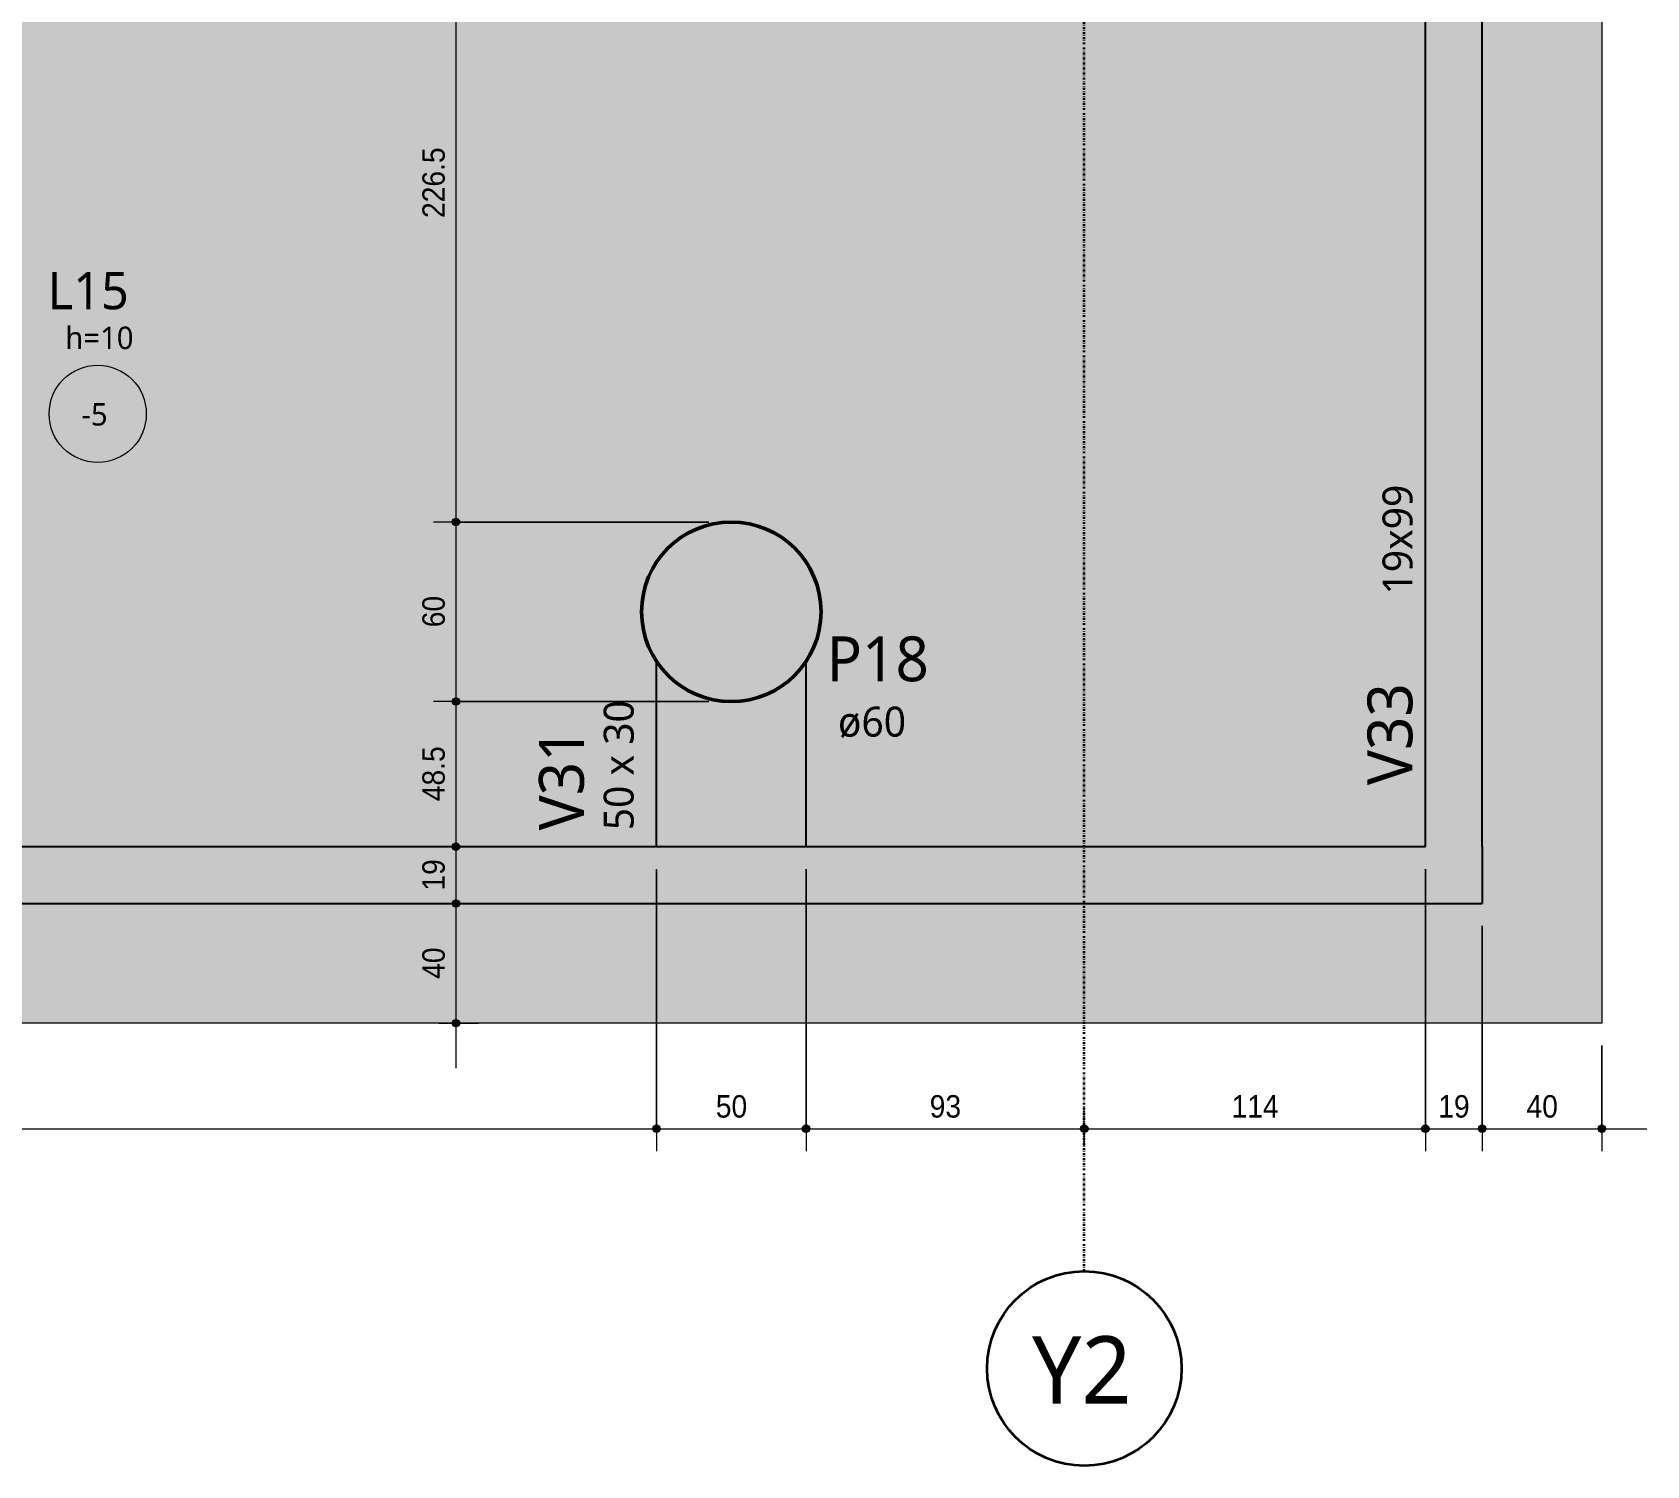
# Model space of a CAD drawing. Header units: centimetres. Extents: x -1897 to 22038, y -1268 to 84208.
# Drawn here: x 655 to 1195, y -1268 to -789 of the extents above; entities that cross this region are included whole.
import ezdxf

# ---------------------------------------------------------------- set-up
doc = ezdxf.new("R2010")
doc.units = ezdxf.units.CM
doc.linetypes.add('Dash dot', pattern=[1.5875, 0.635, -0.47625, 0, -0.47625])
doc.linetypes.add('Hidden', pattern=[0.714375, 0.47625, -0.238125])
for name, color, linetype, lineweight in [('A-ANNO-DIMS', 7, 'Continuous', 9), ('A-ANNO-DIMS-50', 7, 'Continuous', 9), ('A-DETL', 7, 'Hidden', 18), ('A-FLOR', 7, 'Continuous', 18), ('A-FLOR-IDEN', 7, 'Continuous', 9), ('S-BEAM', 7, 'Continuous', 18), ('S-BEAM-IDEN', 7, 'Continuous', 9), ('S-COLS', 7, 'Continuous', 18), ('S-COLS-IDEN', 7, 'Continuous', 9), ('S-GRID', 7, 'Continuous', 9), ('S-GRID-IDEN', 7, 'Continuous', 9)]:
    doc.layers.add(name, color=color, linetype=linetype, lineweight=lineweight)
doc.styles.add('Arial_1', font='arial.ttf', dxfattribs={"width": 0.9, "height": 7.5})
doc.styles.add('Gadugi', font='gadugi.ttf', dxfattribs={"height": 15})
doc.styles.add('Gadugi_1', font='gadugi.ttf', dxfattribs={"height": 10})
doc.styles.add('Gadugi_3', font='gadugi.ttf', dxfattribs={"height": 7.5})
doc.styles.add('Gadugi_4', font='gadugi.ttf', dxfattribs={"height": 12.5})
doc.styles.add('Gadugi_5', font='gadugi.ttf', dxfattribs={"height": 22.5})
doc.dimstyles.new('PED_R80_1_5mm_ACIMA_As_ESQ__R00', dxfattribs={"dimscale": 30.48, "dimtxt": 7.651945, "dimasz": 0.328084, "dimexe": 0.246063, "dimexo": 0.246063, "dimgap": 0.049213, "dimtad": 1, "dimdec": 1, "dimrnd": 0.5, "dimdsep": 46, "dimtxsty": 'Arial_1', "dimblk1": 'DOTSMALL', "dimblk2": 'DOTSMALL', "dimsah": 1, "dimcen": 0.09, "dimdle": 0.492126, "dimazin": 0, "dimtfac": 1, "dimtdec": 4, "dimtix": 1, "dimtmove": 0, "dimatfit": 3, "dimfxl": 1, "dimtvp": 1, "dimtolj": 1, "dimtzin": 0, "dimarcsym": 2})

# ---------------------------------------------------------------- blocks, each defined once
blk = doc.blocks.new('PED_TAG_LAJE_R01 - TÍTULO_ESPESSURA_REBAIXO-2413107-PL K 100 - FORMA DO 6º PAVIMENTO')
at = {"layer": 'A-FLOR-IDEN'}
blk.add_circle((-0.046, -0.667), 0.325, dxfattribs=at)
blk = doc.blocks.new('Eixo - Y2-2173031-PL K 100 - FORMA DO 6º PAVIMENTO')
at = {"layer": 'S-GRID-IDEN', "color": 40, "lineweight": 35, "true_color": 0xffc000}
blk.add_circle((0, 0), 0.65, dxfattribs=at)
blk = doc.blocks.new('DIMBLOCK12-PL K 100 - FORMA DO 6º PAVIMENTO')
at = {"layer": 'A-ANNO-DIMS-50', "true_color": 0x000032}
h = blk.add_hatch(color=178, dxfattribs=at)
edge = h.paths.add_edge_path(flags=0)
edge.add_arc((237.5, -1155.04), 1.25, 0, 360)
h = blk.add_hatch(color=178, dxfattribs=at)
edge = h.paths.add_edge_path(flags=0)
edge.add_arc((863.5, -1155.04), 1.25, 0, 360)
at = {"layer": 'A-ANNO-DIMS-50', "color": 178, "true_color": 0x000032}
for p, q in [((863.5, -1068.25), (863.5, -1162.54)), ((863.5, -1155.04), (863.5, -1068.25)), ((237.5, -1087.25), (237.5, -1162.54)), ((237.5, -1155.04), (237.5, -1087.25)), ((237.5, -1155.04), (863.5, -1155.04))]:
    blk.add_line(p, q, dxfattribs=at)
for centre in [(237.5, -1155.04), (863.5, -1155.04)]:
    blk.add_circle(centre, 1.25, dxfattribs=at)
at = {"layer": 'A-ANNO-DIMS-50', "color": 0, "insert": (542.73, -1143.8), "char_height": 7.5, "width": 18.6472, "attachment_point": 1, "rotation": 0, "line_spacing_factor": 0.941778, "style": 'Arial_1'}
blk.add_mtext('626', dxfattribs=at)
blk = doc.blocks.new('_DotSmall')
at = {"color": 0, "linetype": 'ByBlock', "const_width": 0.5}
blk.add_lwpolyline([(-0.0625, 0, 1), (0.0625, 0, 1)], format="xyb", close=True, dxfattribs=at)
blk = doc.blocks.new('DIMBLOCK13-PL K 100 - FORMA DO 6º PAVIMENTO')
at = {"layer": 'A-ANNO-DIMS-50', "true_color": 0x000032}
h = blk.add_hatch(color=178, dxfattribs=at)
edge = h.paths.add_edge_path(flags=0)
edge.add_arc((863.5, -1155.04), 1.25, 0, 360)
h = blk.add_hatch(color=178, dxfattribs=at)
edge = h.paths.add_edge_path(flags=0)
edge.add_arc((913.5, -1155.04), 1.25, 0, 360)
at = {"layer": 'A-ANNO-DIMS-50', "color": 178, "true_color": 0x000032}
for p, q in [((863.5, -1068.25), (863.5, -1162.54)), ((863.5, -1155.04), (863.5, -1068.25)), ((913.5, -1068.25), (913.5, -1162.54)), ((913.5, -1155.04), (913.5, -1068.25)), ((863.5, -1155.04), (913.5, -1155.04))]:
    blk.add_line(p, q, dxfattribs=at)
for centre in [(863.5, -1155.04), (913.5, -1155.04)]:
    blk.add_circle(centre, 1.25, dxfattribs=at)
at = {"layer": 'A-ANNO-DIMS-50', "color": 0, "insert": (883.32, -1143.8), "char_height": 7.5, "width": 12.4315, "attachment_point": 1, "rotation": 0, "line_spacing_factor": 0.941778, "style": 'Arial_1'}
blk.add_mtext('50', dxfattribs=at)
blk = doc.blocks.new('DIMBLOCK14-PL K 100 - FORMA DO 6º PAVIMENTO')
at = {"layer": 'A-ANNO-DIMS-50', "true_color": 0x000032}
h = blk.add_hatch(color=178, dxfattribs=at)
edge = h.paths.add_edge_path(flags=0)
edge.add_arc((913.5, -1155.04), 1.25, 0, 360)
h = blk.add_hatch(color=178, dxfattribs=at)
edge = h.paths.add_edge_path(flags=0)
edge.add_arc((1006.5, -1155.04), 1.25, 0, 360)
at = {"layer": 'A-ANNO-DIMS-50', "color": 178, "true_color": 0x000032}
for p, q in [((913.5, -1068.25), (913.5, -1162.54)), ((913.5, -1155.04), (913.5, -1068.25)), ((1006.5, -1160.77), (1006.5, -1147.54)), ((913.5, -1155.04), (1006.5, -1155.04)), ((1006.5, -1155.04), (1006.5, -1160.77))]:
    blk.add_line(p, q, dxfattribs=at)
for centre in [(913.5, -1155.04), (1006.5, -1155.04)]:
    blk.add_circle(centre, 1.25, dxfattribs=at)
at = {"layer": 'A-ANNO-DIMS-50', "color": 0, "insert": (954.82, -1143.8), "char_height": 7.5, "width": 12.4315, "attachment_point": 1, "rotation": 0, "line_spacing_factor": 0.941778, "style": 'Arial_1'}
blk.add_mtext('93', dxfattribs=at)
blk = doc.blocks.new('DIMBLOCK15-PL K 100 - FORMA DO 6º PAVIMENTO')
at = {"layer": 'A-ANNO-DIMS-50', "true_color": 0x000032}
h = blk.add_hatch(color=178, dxfattribs=at)
edge = h.paths.add_edge_path(flags=0)
edge.add_arc((1006.5, -1155.04), 1.25, 0, 360)
h = blk.add_hatch(color=178, dxfattribs=at)
edge = h.paths.add_edge_path(flags=0)
edge.add_arc((1120.5, -1155.04), 1.25, 0, 360)
at = {"layer": 'A-ANNO-DIMS-50', "color": 178, "true_color": 0x000032}
for p, q in [((1120.5, -1068.25), (1120.5, -1162.54)), ((1120.5, -1155.04), (1120.5, -1068.25)), ((1006.5, -1160.77), (1006.5, -1147.54)), ((1006.5, -1155.04), (1120.5, -1155.04)), ((1006.5, -1155.04), (1006.5, -1160.77))]:
    blk.add_line(p, q, dxfattribs=at)
for centre in [(1006.5, -1155.04), (1120.5, -1155.04)]:
    blk.add_circle(centre, 1.25, dxfattribs=at)
at = {"layer": 'A-ANNO-DIMS-50', "color": 0, "insert": (1055.73, -1143.8), "char_height": 7.5, "width": 18.6472, "attachment_point": 1, "rotation": 0, "line_spacing_factor": 0.941778, "style": 'Arial_1'}
blk.add_mtext('114', dxfattribs=at)
blk = doc.blocks.new('DIMBLOCK16-PL K 100 - FORMA DO 6º PAVIMENTO')
at = {"layer": 'A-ANNO-DIMS-50', "true_color": 0x000032}
h = blk.add_hatch(color=178, dxfattribs=at)
edge = h.paths.add_edge_path(flags=0)
edge.add_arc((1120.5, -1155.04), 1.25, 0, 360)
h = blk.add_hatch(color=178, dxfattribs=at)
edge = h.paths.add_edge_path(flags=0)
edge.add_arc((1139.5, -1155.04), 1.25, 0, 360)
at = {"layer": 'A-ANNO-DIMS-50', "color": 178, "true_color": 0x000032}
for p, q in [((1120.5, -1068.25), (1120.5, -1162.54)), ((1120.5, -1155.04), (1120.5, -1068.25)), ((1139.5, -1087.25), (1139.5, -1162.54)), ((1139.5, -1155.04), (1139.5, -1087.25)), ((1120.5, -1155.04), (1139.5, -1155.04))]:
    blk.add_line(p, q, dxfattribs=at)
for centre in [(1120.5, -1155.04), (1139.5, -1155.04)]:
    blk.add_circle(centre, 1.25, dxfattribs=at)
at = {"layer": 'A-ANNO-DIMS-50', "color": 0, "insert": (1124.82, -1143.8), "char_height": 7.5, "width": 12.4315, "attachment_point": 1, "rotation": 0, "line_spacing_factor": 0.941778, "style": 'Arial_1'}
blk.add_mtext('19', dxfattribs=at)
blk = doc.blocks.new('DIMBLOCK17-PL K 100 - FORMA DO 6º PAVIMENTO')
at = {"layer": 'A-ANNO-DIMS-50', "true_color": 0x000032}
h = blk.add_hatch(color=178, dxfattribs=at)
edge = h.paths.add_edge_path(flags=0)
edge.add_arc((1139.5, -1155.04), 1.25, 0, 360)
h = blk.add_hatch(color=178, dxfattribs=at)
edge = h.paths.add_edge_path(flags=0)
edge.add_arc((1179.5, -1155.04), 1.25, 0, 360)
at = {"layer": 'A-ANNO-DIMS-50', "color": 178, "true_color": 0x000032}
for p, q in [((1139.5, -1087.25), (1139.5, -1162.54)), ((1139.5, -1155.04), (1139.5, -1087.25)), ((1179.5, -1127.25), (1179.5, -1162.54)), ((1179.5, -1155.04), (1179.5, -1127.25)), ((1139.5, -1155.04), (1194.5, -1155.04))]:
    blk.add_line(p, q, dxfattribs=at)
for centre in [(1139.5, -1155.04), (1179.5, -1155.04)]:
    blk.add_circle(centre, 1.25, dxfattribs=at)
at = {"layer": 'A-ANNO-DIMS-50', "color": 0, "insert": (1154.32, -1143.8), "char_height": 7.5, "width": 12.4315, "attachment_point": 1, "rotation": 0, "line_spacing_factor": 0.941778, "style": 'Arial_1'}
blk.add_mtext('40', dxfattribs=at)
blk = doc.blocks.new('DIMBLOCK176-PL K 100 - FORMA DO 6º PAVIMENTO')
at = {"layer": 'A-ANNO-DIMS-50', "true_color": 0x000032}
h = blk.add_hatch(color=178, dxfattribs=at)
edge = h.paths.add_edge_path(flags=0)
edge.add_arc((796.45, -725.75), 1.25, 0, 360)
h = blk.add_hatch(color=178, dxfattribs=at)
edge = h.paths.add_edge_path(flags=0)
edge.add_arc((796.45, -952.25), 1.25, 0, 360)
at = {"layer": 'A-ANNO-DIMS-50', "color": 178, "true_color": 0x000032}
for p, q in [((790.72, -725.75), (803.95, -725.75)), ((796.45, -725.75), (790.72, -725.75)), ((796.45, -725.75), (796.45, -952.25)), ((881, -952.25), (788.95, -952.25)), ((796.45, -952.25), (881, -952.25))]:
    blk.add_line(p, q, dxfattribs=at)
for centre in [(796.45, -725.75), (796.45, -952.25)]:
    blk.add_circle(centre, 1.25, dxfattribs=at)
at = {"layer": 'A-ANNO-DIMS-50', "color": 0, "insert": (785.21, -850.65), "char_height": 7.5, "width": 27.9708, "attachment_point": 1, "rotation": 90, "line_spacing_factor": 0.941778, "style": 'Arial_1'}
blk.add_mtext('226.5', dxfattribs=at)
blk = doc.blocks.new('DIMBLOCK177-PL K 100 - FORMA DO 6º PAVIMENTO')
at = {"layer": 'A-ANNO-DIMS-50', "true_color": 0x000032}
h = blk.add_hatch(color=178, dxfattribs=at)
edge = h.paths.add_edge_path(flags=0)
edge.add_arc((796.45, -952.25), 1.25, 0, 360)
h = blk.add_hatch(color=178, dxfattribs=at)
edge = h.paths.add_edge_path(flags=0)
edge.add_arc((796.45, -1012.25), 1.25, 0, 360)
at = {"layer": 'A-ANNO-DIMS-50', "color": 178, "true_color": 0x000032}
for p, q in [((881, -952.25), (788.95, -952.25)), ((796.45, -952.25), (796.45, -1012.25)), ((796.45, -952.25), (881, -952.25)), ((881, -1012.25), (788.95, -1012.25)), ((796.45, -1012.25), (881, -1012.25))]:
    blk.add_line(p, q, dxfattribs=at)
for centre in [(796.45, -952.25), (796.45, -1012.25)]:
    blk.add_circle(centre, 1.25, dxfattribs=at)
at = {"layer": 'A-ANNO-DIMS-50', "color": 0, "insert": (785.21, -987.43), "char_height": 7.5, "width": 12.4315, "attachment_point": 1, "rotation": 90, "line_spacing_factor": 0.941778, "style": 'Arial_1'}
blk.add_mtext('60', dxfattribs=at)
blk = doc.blocks.new('DIMBLOCK178-PL K 100 - FORMA DO 6º PAVIMENTO')
at = {"layer": 'A-ANNO-DIMS-50', "true_color": 0x000032}
h = blk.add_hatch(color=178, dxfattribs=at)
edge = h.paths.add_edge_path(flags=0)
edge.add_arc((796.45, -1012.25), 1.25, 0, 360)
h = blk.add_hatch(color=178, dxfattribs=at)
edge = h.paths.add_edge_path(flags=0)
edge.add_arc((796.45, -1060.75), 1.25, 0, 360)
at = {"layer": 'A-ANNO-DIMS-50', "color": 178, "true_color": 0x000032}
for p, q in [((881, -1012.25), (788.95, -1012.25)), ((796.45, -1012.25), (796.45, -1060.75)), ((796.45, -1012.25), (881, -1012.25)), ((790.72, -1060.75), (803.95, -1060.75)), ((796.45, -1060.75), (790.72, -1060.75))]:
    blk.add_line(p, q, dxfattribs=at)
for centre in [(796.45, -1012.25), (796.45, -1060.75)]:
    blk.add_circle(centre, 1.25, dxfattribs=at)
at = {"layer": 'A-ANNO-DIMS-50', "color": 0, "insert": (785.21, -1045.56), "char_height": 7.5, "width": 21.7551, "attachment_point": 1, "rotation": 90, "line_spacing_factor": 0.941778, "style": 'Arial_1'}
blk.add_mtext('48.5', dxfattribs=at)
blk = doc.blocks.new('DIMBLOCK179-PL K 100 - FORMA DO 6º PAVIMENTO')
at = {"layer": 'A-ANNO-DIMS-50', "true_color": 0x000032}
h = blk.add_hatch(color=178, dxfattribs=at)
edge = h.paths.add_edge_path(flags=0)
edge.add_arc((796.45, -1060.75), 1.25, 0, 360)
h = blk.add_hatch(color=178, dxfattribs=at)
edge = h.paths.add_edge_path(flags=0)
edge.add_arc((796.45, -1079.75), 1.25, 0, 360)
at = {"layer": 'A-ANNO-DIMS-50', "color": 178, "true_color": 0x000032}
for p, q in [((790.72, -1060.75), (803.95, -1060.75)), ((796.45, -1060.75), (790.72, -1060.75)), ((796.45, -1060.75), (796.45, -1079.75)), ((790.72, -1079.75), (803.95, -1079.75)), ((796.45, -1079.75), (790.72, -1079.75))]:
    blk.add_line(p, q, dxfattribs=at)
for centre in [(796.45, -1060.75), (796.45, -1079.75)]:
    blk.add_circle(centre, 1.25, dxfattribs=at)
at = {"layer": 'A-ANNO-DIMS-50', "color": 0, "insert": (785.21, -1075.43), "char_height": 7.5, "width": 12.4315, "attachment_point": 1, "rotation": 90, "line_spacing_factor": 0.941778, "style": 'Arial_1'}
blk.add_mtext('19', dxfattribs=at)
blk = doc.blocks.new('DIMBLOCK180-PL K 100 - FORMA DO 6º PAVIMENTO')
at = {"layer": 'A-ANNO-DIMS-50', "true_color": 0x000032}
h = blk.add_hatch(color=178, dxfattribs=at)
edge = h.paths.add_edge_path(flags=0)
edge.add_arc((796.45, -1079.75), 1.25, 0, 360)
h = blk.add_hatch(color=178, dxfattribs=at)
edge = h.paths.add_edge_path(flags=0)
edge.add_arc((796.45, -1119.75), 1.25, 0, 360)
at = {"layer": 'A-ANNO-DIMS-50', "color": 178, "true_color": 0x000032}
for p, q in [((790.72, -1079.75), (803.95, -1079.75)), ((796.45, -1079.75), (790.72, -1079.75)), ((796.45, -1079.75), (796.45, -1134.75)), ((790.72, -1119.75), (803.95, -1119.75)), ((796.45, -1119.75), (790.72, -1119.75))]:
    blk.add_line(p, q, dxfattribs=at)
for centre in [(796.45, -1079.75), (796.45, -1119.75)]:
    blk.add_circle(centre, 1.25, dxfattribs=at)
at = {"layer": 'A-ANNO-DIMS-50', "color": 0, "insert": (785.21, -1104.93), "char_height": 7.5, "width": 12.4315, "attachment_point": 1, "rotation": 90, "line_spacing_factor": 0.941778, "style": 'Arial_1'}
blk.add_mtext('40', dxfattribs=at)

msp = doc.modelspace()

# ---------------------------------------------------------------- hatches: boundary and pattern name
at = {"layer": 'A-FLOR', "true_color": 0xe6b8b7}
msp.add_hatch(color=9, dxfattribs=at).paths.add_polyline_path([(-1139.5, -1119.75), (1179.5, -1119.75), (1179.5, -214.75), (1139.5, -214.75), (1139.5, -1079.75), (-1139.5, -1079.75), (-1139.5, -214.75), (-1179.5, -214.75), (-1179.5, -1119.75)], flags=0)
at = {"layer": 'A-FLOR', "true_color": 0xd9d9d9}
msp.add_hatch(color=254, dxfattribs=at).paths.add_polyline_path([(809.04, -1060.75), (863.5, -1060.75), (863.5, -998.83), (860.76, -993.67), (859.07, -988.07), (858.5, -982.25), (859.08, -976.4), (860.78, -970.77), (863.56, -965.58), (867.29, -961.04), (871.83, -957.31), (877.02, -954.53), (882.65, -952.83), (888.5, -952.25), (894.35, -952.83), (899.98, -954.53), (905.17, -957.31), (909.71, -961.04), (913.44, -965.58), (916.22, -970.77), (917.92, -976.4), (918.5, -982.25), (917.92, -988.12), (916.22, -993.73), (913.5, -998.92), (913.5, -1060.75), (1120.5, -1060.75), (1120.5, -704.75), (1039.5, -704.75), (1039.5, -725.75), (237.5, -725.75), (237.5, -808.67), (252.38, -808.67), (252.38, -856.67), (237.5, -856.67), (237.5, -1060.75)], flags=0)
at = {"layer": 'S-BEAM', "true_color": 0xccffcc}
for points in [[(1139.5, -1060.75), (1139.5, -389.75), (1120.5, -389.75), (1120.5, -1060.75)], [(237.5, -1079.75), (1139.5, -1079.75), (1139.5, -1060.75), (237.5, -1060.75)]]:
    msp.add_hatch(color=254, dxfattribs=at).paths.add_polyline_path(points, flags=0)
at = {"layer": 'S-BEAM', "true_color": 0xd9d9d9}
msp.add_hatch(color=254, dxfattribs=at).paths.add_polyline_path([(913.5, -1060.75), (913.44, -998.92), (909.71, -1003.46), (905.17, -1007.19), (899.98, -1009.97), (894.35, -1011.67), (888.5, -1012.25), (882.63, -1011.67), (876.98, -1009.95), (871.78, -1007.16), (867.23, -1003.41), (863.5, -998.92), (863.5, -1060.75)], flags=0)
at = {"layer": 'S-COLS', "true_color": 0x808080}
msp.add_hatch(color=8, dxfattribs=at).paths.add_polyline_path([(888.5, -1012.25), (894.35, -1011.67), (899.98, -1009.97), (905.17, -1007.19), (909.71, -1003.46), (913.44, -998.92), (916.22, -993.73), (917.92, -988.1), (918.5, -982.25), (917.92, -976.4), (916.22, -970.77), (913.44, -965.58), (909.71, -961.04), (905.17, -957.31), (899.98, -954.53), (894.35, -952.83), (888.5, -952.25), (882.65, -952.83), (877.02, -954.53), (871.83, -957.31), (867.29, -961.04), (863.56, -965.58), (860.78, -970.77), (859.08, -976.4), (858.5, -982.25), (859.08, -988.12), (860.78, -993.73), (863.56, -998.92), (867.29, -1003.46), (871.83, -1007.19), (877.02, -1009.97), (882.65, -1011.67)], flags=0)

# ---------------------------------------------------------------- linework, layer by layer
at = {"layer": 'A-DETL'}
for p, q in [((1139.5, -214.75), (1139.5, -1079.75)), ((1139.5, -1079.75), (-1139.5, -1079.75))]:
    msp.add_line(p, q, dxfattribs=at)
at = {"layer": 'A-FLOR'}
for p, q in [((1179.5, -214.75), (1179.5, -1119.75)), ((1179.5, -1119.75), (-1179.5, -1119.75))]:
    msp.add_line(p, q, dxfattribs=at)
for start, end in [(200.6005, 202.3715), (337.6285, 339.3995), (210.3088, 213.5573), (326.4427, 329.6912)]:
    msp.add_arc((888.5, -982.25), 30, start, end, dxfattribs=at)
at = {"layer": 'S-BEAM', "lineweight": 25}
for p, q in [((1120.5, -1060.75), (1120.5, -389.75)), ((1139.5, -1060.75), (1139.5, -389.75)), ((863.5, -1060.75), (863.5, -998.83)), ((913.5, -1060.75), (913.5, -998.83)), ((237.5, -1060.75), (1120.5, -1060.75)), ((1139.5, -1060.75), (1139.5, -1079.75)), ((237.5, -1079.75), (1139.5, -1079.75))]:
    msp.add_line(p, q, dxfattribs=at)
for start, end in [(223.0495, 224.8458), (315.1542, 316.9505), (235.3935, 236.1344), (303.8656, 304.6065)]:
    msp.add_arc((888.5, -982.25), 30, start, end, dxfattribs=at)
at = {"layer": 'S-COLS', "lineweight": 50}
for start, end in [(0, 180), (180, 0)]:
    msp.add_arc((888.5, -982.25), 30, start, end, dxfattribs=at)
at = {"layer": 'S-GRID', "color": 40, "linetype": 'Dash dot', "lineweight": 35, "true_color": 0xffc000}
msp.add_line((1006.5, -1202.65), (1006.5, 698.85), dxfattribs=at)

# ---------------------------------------------------------------- block references
at = {"layer": 'A-FLOR-IDEN', "xscale": 49.99999999999998, "yscale": 49.99999999999998, "zscale": 49.99999999999998}
msp.add_blockref('PED_TAG_LAJE_R01 - TÍTULO_ESPESSURA_REBAIXO-2413107-PL K 100 - FORMA DO 6º PAVIMENTO', (679, -882.75), dxfattribs=at)
at = {"layer": 'S-GRID-IDEN', "color": 40, "true_color": 0xffc000, "xscale": 49.99999999999998, "yscale": 49.99999999999998, "zscale": 49.99999999999998}
msp.add_blockref('Eixo - Y2-2173031-PL K 100 - FORMA DO 6º PAVIMENTO', (1006.5, -1235.15), dxfattribs=at)

# ---------------------------------------------------------------- texts
at = {"layer": 'A-FLOR-IDEN', "attachment_point": 1}
for s, insert, char_height, width, style in [('L15', (659.98, -868.66), 12.5, 33.27, 'Gadugi_4'), ('h=10', (665.87, -886.95), 7.5, 29.6624, 'Gadugi_3'), ('-5', (671.29, -912.51), 7.5, 12.0253, 'Gadugi_3')]:
    msp.add_mtext(s, dxfattribs=dict(at, insert=insert, char_height=char_height, width=width, style=style))
at = {"layer": 'S-BEAM-IDEN', "attachment_point": 1, "rotation": 90}
for s, insert, char_height, width, style in [('19x99', (1106.18, -976.48), 10, 44.8945, 'Gadugi_1'), ('V33', (1101.15, -1040.19), 15, 44.0928, 'Gadugi'), ('50 x 30', (845.85, -1055.27), 10, 54.5147, 'Gadugi_1'), ('V31', (824.21, -1055.32), 15, 44.0928, 'Gadugi')]:
    msp.add_mtext(s, dxfattribs=dict(at, insert=insert, char_height=char_height, width=width, style=style))
at = {"layer": 'S-COLS-IDEN', "attachment_point": 1}
for s, insert, char_height, width, style in [('P18', (920.39, -990.49), 15, 42.4894, 'Gadugi'), ('ø60', (924.14, -1013.98), 10, 28.4599, 'Gadugi_1')]:
    msp.add_mtext(s, dxfattribs=dict(at, insert=insert, char_height=char_height, width=width, style=style))
at = {"layer": 'S-GRID-IDEN', "color": 40, "true_color": 0xffc000, "insert": (988.97, -1224.36), "char_height": 22.5, "width": 42.0886, "attachment_point": 1, "style": 'Gadugi_5'}
msp.add_mtext('Y2', dxfattribs=at)

# ---------------------------------------------------------------- dimensions: what is measured, and where the dimension line sits
at = {"layer": 'A-ANNO-DIMS', "color": 178, "true_color": 0x000032}
for base, p1, p2, angle, override, picture, middle in [((796.45, -952.25), (798.22, -725.75), (888.5, -952.25), 90, {"dimpost": '<>', "dimfxl": 243.830059}, 'DIMBLOCK176-PL K 100 - FORMA DO 6º PAVIMENTO', (791.12, -839)), ((796.45, -1012.25), (888.5, -952.25), (888.5, -1012.25), 90, {"dimpost": '<>', "dimfxl": 60}, 'DIMBLOCK177-PL K 100 - FORMA DO 6º PAVIMENTO', (791.12, -982.25)), ((796.45, -1060.75), (888.5, -1012.25), (798.22, -1060.75), 90, {"dimpost": '<>', "dimfxl": 102.484621}, 'DIMBLOCK178-PL K 100 - FORMA DO 6º PAVIMENTO', (791.12, -1036.5)), ((863.5, -1155.04), (237.5, -1079.75), (863.5, -1060.75), 0, {"dimpost": '<>', "dimfxl": 626.288272}, 'DIMBLOCK12-PL K 100 - FORMA DO 6º PAVIMENTO', (550.5, -1149.71)), ((796.45, -1079.75), (798.22, -1060.75), (798.22, -1079.75), 90, {"dimpost": '<>', "dimfxl": 19}, 'DIMBLOCK179-PL K 100 - FORMA DO 6º PAVIMENTO', (791.12, -1070.25)), ((913.5, -1155.04), (863.5, -1060.75), (913.5, -1060.75), 0, {"dimpost": '<>', "dimfxl": 50}, 'DIMBLOCK13-PL K 100 - FORMA DO 6º PAVIMENTO', (888.5, -1149.71)), ((1006.5, -1155.04), (913.5, -1060.75), (1006.5, -1153.27), 0, {"dimpost": '<>', "dimfxl": 131.185833}, 'DIMBLOCK14-PL K 100 - FORMA DO 6º PAVIMENTO', (960, -1149.71)), ((1120.5, -1155.04), (1006.5, -1153.27), (1120.5, -1060.75), 0, {"dimpost": '<>', "dimfxl": 146.821987}, 'DIMBLOCK15-PL K 100 - FORMA DO 6º PAVIMENTO', (1063.5, -1149.78)), ((1139.5, -1155.04), (1120.5, -1060.75), (1139.5, -1079.75), 0, {"dimpost": '<>', "dimfxl": 26.870058}, 'DIMBLOCK16-PL K 100 - FORMA DO 6º PAVIMENTO', (1130, -1149.71)), ((796.45, -1119.75), (798.22, -1079.75), (798.22, -1119.75), 90, {"dimpost": '<>', "dimfxl": 40}, 'DIMBLOCK180-PL K 100 - FORMA DO 6º PAVIMENTO', (791.12, -1099.75)), ((1179.5, -1155.04), (1139.5, -1079.75), (1179.5, -1119.75), 0, {"dimpost": '<>', "dimfxl": 56.568542}, 'DIMBLOCK17-PL K 100 - FORMA DO 6º PAVIMENTO', (1159.5, -1149.71))]:
    dim = msp.add_linear_dim(base=base, p1=p1, p2=p2, angle=angle, dimstyle='PED_R80_1_5mm_ACIMA_As_ESQ__R00', override=override, dxfattribs=at)
    dim.commit()
    dim.dimension.update_dxf_attribs({"geometry": picture, "text_midpoint": middle})

doc.saveas('drawing.dxf')
